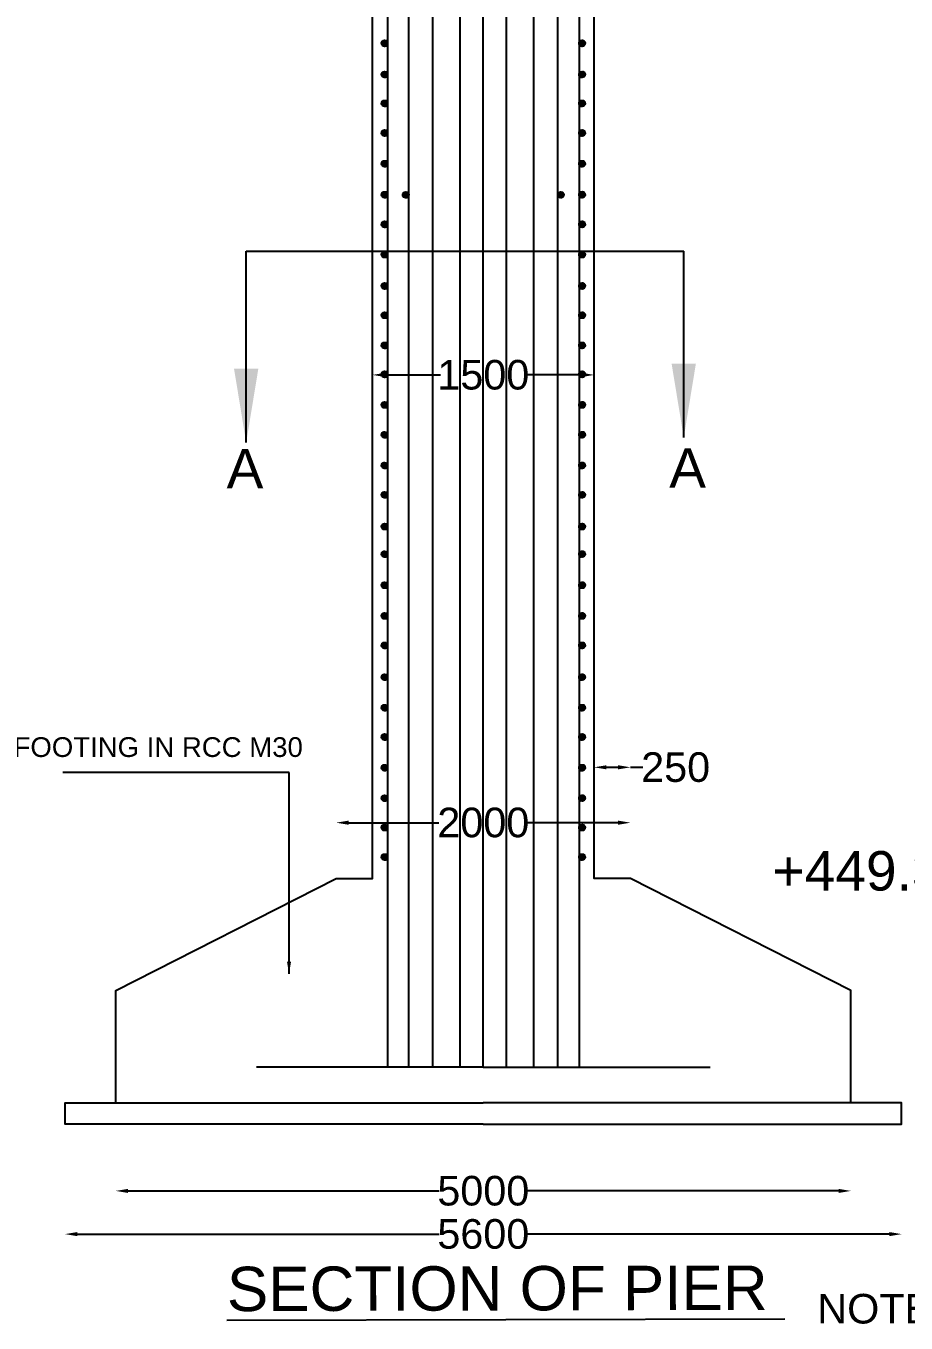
# Model space of a CAD drawing. Header units: inches. Extents: x 528254 to 544982, y -169119 to -158181.
# Drawn here: x 531796 to 533581, y -163646 to -161015 of the extents above; entities that cross this region are included whole.
import ezdxf

# ---------------------------------------------------------------- set-up
doc = ezdxf.new("R2010")
doc.units = ezdxf.units.IN
doc.header["$MEASUREMENT"] = 0
for name, color, linetype in [('DIMENSION', 7, 'Continuous'), ('DRAWING', 7, 'Continuous'), ('TEXT', 7, 'Continuous')]:
    doc.layers.add(name, color=color, linetype=linetype)
doc.styles.get("Standard").update_dxf_attribs({"font": 'arial.ttf', "height": 60})
doc.dimstyles.new('ST100', dxfattribs={"dimtxt": 100, "dimasz": 25, "dimexe": 0, "dimexo": 300, "dimgap": 0.09, "dimtad": 0, "dimtih": 1, "dimtoh": 1, "dimdec": 0, "dimzin": 0, "dimdsep": 46, "dimtxsty": 'Standard', "dimcen": 0, "dimse1": 1, "dimse2": 1, "dimadec": 0, "dimazin": 0, "dimtfac": 1, "dimtdec": 0, "dimtofl": 0, "dimtmove": 0, "dimatfit": 3, "dimfxl": 2000, "dimtolj": 1, "dimtzin": 0, "dimarcsym": 0})

# ---------------------------------------------------------------- blocks, each defined once
blk = doc.blocks.new('*D86')
at = {"layer": 'Defpoints', "color": 0, "ltscale": 0.4, "transparency": 16777216}
for p in [(532499.1, -161723.1), (532948.7, -161723.1), (532948.7, -161723.1)]:
    blk.add_point(p, dxfattribs=at)
at = {"layer": 'DIMENSION', "color": 0, "lineweight": -2, "ltscale": 0.4, "transparency": 16777216}
for p, q in [((532524.1, -161723.1), (532637.2, -161723.1)), ((532923.7, -161723.1), (532810.7, -161723.1))]:
    blk.add_line(p, q, dxfattribs=at)
at = {"layer": 'DIMENSION', "color": 0, "ltscale": 0.4, "transparency": 16777216}
for points in [[(532524.1, -161718.9), (532524.1, -161727.2), (532499.1, -161723.1)], [(532923.7, -161718.9), (532923.7, -161727.2), (532948.7, -161723.1)]]:
    blk.add_solid(points, dxfattribs=at)
at = {"layer": 'DIMENSION', "color": 0, "ltscale": 0.4, "transparency": 16777216, "insert": (532723.9, -161723.1), "char_height": 60, "attachment_point": 5}
blk.add_mtext('\\A1;1500', dxfattribs=at)
blk = doc.blocks.new('*D87')
at = {"layer": 'Defpoints', "color": 0, "ltscale": 0.4, "transparency": 16777216}
for p in [(533022.2, -162631.1), (532425.7, -162744.5), (533022.2, -162744.5)]:
    blk.add_point(p, dxfattribs=at)
at = {"layer": 'DIMENSION', "color": 0, "lineweight": -2, "ltscale": 0.4, "transparency": 16777216}
for p, q in [((532450.7, -162631.1), (532633.8, -162631.1)), ((532997.2, -162631.1), (532814, -162631.1))]:
    blk.add_line(p, q, dxfattribs=at)
at = {"layer": 'DIMENSION', "color": 0, "ltscale": 0.4, "transparency": 16777216}
for points in [[(532450.7, -162626.9), (532450.7, -162635.3), (532425.7, -162631.1)], [(532997.2, -162626.9), (532997.2, -162635.3), (533022.2, -162631.1)]]:
    blk.add_solid(points, dxfattribs=at)
at = {"layer": 'DIMENSION', "color": 0, "ltscale": 0.4, "transparency": 16777216, "insert": (532723.9, -162631.1), "char_height": 60, "attachment_point": 5}
blk.add_mtext('\\A1;2000', dxfattribs=at)
blk = doc.blocks.new('*D88')
at = {"layer": 'Defpoints', "color": 0, "ltscale": 0.4, "transparency": 16777216}
for p in [(533022.2, -162518.8), (532948.7, -162744.5), (533022.2, -162744.5)]:
    blk.add_point(p, dxfattribs=at)
at = {"layer": 'DIMENSION', "color": 0, "lineweight": -2, "ltscale": 0.4, "transparency": 16777216}
for p, q in [((532973.7, -162518.8), (532997.2, -162518.8)), ((533022.2, -162518.8), (533047.2, -162518.8))]:
    blk.add_line(p, q, dxfattribs=at)
at = {"layer": 'DIMENSION', "color": 0, "ltscale": 0.4, "transparency": 16777216}
for points in [[(532973.7, -162514.6), (532973.7, -162523), (532948.7, -162518.8)], [(532997.2, -162514.6), (532997.2, -162523), (533022.2, -162518.8)]]:
    blk.add_solid(points, dxfattribs=at)
at = {"layer": 'DIMENSION', "color": 0, "ltscale": 0.4, "transparency": 16777216, "insert": (533114, -162518.8), "char_height": 60, "attachment_point": 5}
blk.add_mtext('\\A1;250', dxfattribs=at)
blk = doc.blocks.new('*D89')
at = {"layer": 'Defpoints', "color": 0, "ltscale": 0.4, "transparency": 16777216}
for p in [(531978.5, -163199.5), (533469.4, -163199.5), (533469.4, -163377.8)]:
    blk.add_point(p, dxfattribs=at)
at = {"layer": 'DIMENSION', "color": 0, "lineweight": -2, "ltscale": 0.4, "transparency": 16777216}
for p, q in [((532003.5, -163377.8), (532634.3, -163377.8)), ((533444.4, -163377.8), (532813.5, -163377.8))]:
    blk.add_line(p, q, dxfattribs=at)
at = {"layer": 'DIMENSION', "color": 0, "ltscale": 0.4, "transparency": 16777216}
for points in [[(532003.5, -163373.7), (532003.5, -163382), (531978.5, -163377.8)], [(533444.4, -163373.7), (533444.4, -163382), (533469.4, -163377.8)]]:
    blk.add_solid(points, dxfattribs=at)
at = {"layer": 'DIMENSION', "color": 0, "ltscale": 0.4, "transparency": 16777216, "insert": (532723.9, -163377.8), "char_height": 60, "attachment_point": 5}
blk.add_mtext('\\A1;5000', dxfattribs=at)
blk = doc.blocks.new('*D90')
at = {"layer": 'Defpoints', "color": 0, "ltscale": 0.4, "transparency": 16777216}
for p in [(531875.6, -163242.6), (533572.3, -163242.6), (533572.3, -163465.4)]:
    blk.add_point(p, dxfattribs=at)
at = {"layer": 'DIMENSION', "color": 0, "lineweight": -2, "ltscale": 0.4, "transparency": 16777216}
for p, q in [((531900.6, -163465.4), (532634.3, -163465.4)), ((533547.3, -163465.4), (532813.5, -163465.4))]:
    blk.add_line(p, q, dxfattribs=at)
at = {"layer": 'DIMENSION', "color": 0, "ltscale": 0.4, "transparency": 16777216}
for points in [[(531900.6, -163461.2), (531900.6, -163469.6), (531875.6, -163465.4)], [(533547.3, -163461.2), (533547.3, -163469.6), (533572.3, -163465.4)]]:
    blk.add_solid(points, dxfattribs=at)
at = {"layer": 'DIMENSION', "color": 0, "ltscale": 0.4, "transparency": 16777216, "insert": (532723.9, -163465.4), "char_height": 60, "attachment_point": 5}
blk.add_mtext('\\A1;5600', dxfattribs=at)

msp = doc.modelspace()

# ---------------------------------------------------------------- hatches: boundary and pattern name
at = {"layer": 'DRAWING', "ltscale": 0.4}
h = msp.add_hatch(dxfattribs=at)
h.set_pattern_fill('ANSI31', color=256, scale=0.790864, style=0)
h.set_pattern_definition([(45, (111371.23394, -32376.40303), (-0.069903148846, 0.069903148846), [])])
h.paths.add_polyline_path([(532529.7, -161051.8), (532529.7, -161049.4, 0.90895), (532517.5, -161050.6, 0.90895)])
h = msp.add_hatch(dxfattribs=at)
h.set_pattern_fill('ANSI31', color=256, scale=0.790864, style=0)
h.set_pattern_definition([(135, (954076.61559, -32376.40303), (0.069903148846, 0.069903148846), [])])
h.paths.add_polyline_path([(532918.2, -161051.8), (532918.2, -161049.4, -0.90895), (532930.4, -161050.6, -0.90895)])
h = msp.add_hatch(dxfattribs=at)
h.set_pattern_fill('ANSI31', color=256, scale=0.790864, style=0)
h.set_pattern_definition([(45, (111371.23394, -32439.64318), (-0.069903148846, 0.069903148846), [])])
h.paths.add_polyline_path([(532529.7, -161115), (532529.7, -161112.7, 0.90895), (532517.5, -161113.9, 0.90895)])
h = msp.add_hatch(dxfattribs=at)
h.set_pattern_fill('ANSI31', color=256, scale=0.790864, style=0)
h.set_pattern_definition([(135, (954076.61559, -32439.64318), (0.069903148846, 0.069903148846), [])])
h.paths.add_polyline_path([(532918.2, -161115), (532918.2, -161112.7, -0.90895), (532930.4, -161113.9, -0.90895)])
h = msp.add_hatch(dxfattribs=at)
h.set_pattern_fill('ANSI31', color=256, scale=0.790864, style=0)
h.set_pattern_definition([(45, (111371.23394, -32498.26652), (-0.069903148846, 0.069903148846), [])])
h.paths.add_polyline_path([(532529.7, -161173.6), (532529.7, -161171.3, 0.90895), (532517.5, -161172.5, 0.90895)])
h = msp.add_hatch(dxfattribs=at)
h.set_pattern_fill('ANSI31', color=256, scale=0.790864, style=0)
h.set_pattern_definition([(135, (954076.61559, -32498.26652), (0.069903148846, 0.069903148846), [])])
h.paths.add_polyline_path([(532918.2, -161173.6), (532918.2, -161171.3, -0.90895), (532930.4, -161172.5, -0.90895)])
h = msp.add_hatch(dxfattribs=at)
h.set_pattern_fill('ANSI31', color=256, scale=0.790864, style=0)
h.set_pattern_definition([(45, (111371.23394, -32558.24269), (-0.069903148846, 0.069903148846), [])])
h.paths.add_polyline_path([(532529.7, -161233.6), (532529.7, -161231.3, 0.90895), (532517.5, -161232.5, 0.90895)])
h = msp.add_hatch(dxfattribs=at)
h.set_pattern_fill('ANSI31', color=256, scale=0.790864, style=0)
h.set_pattern_definition([(135, (954076.61559, -32558.24269), (0.069903148846, 0.069903148846), [])])
h.paths.add_polyline_path([(532918.2, -161233.6), (532918.2, -161231.3, -0.90895), (532930.4, -161232.5, -0.90895)])
h = msp.add_hatch(dxfattribs=at)
h.set_pattern_fill('ANSI31', color=256, scale=0.790864, style=0)
h.set_pattern_definition([(45, (111371.23394, -32620.5473), (-0.069903148846, 0.069903148846), [])])
h.paths.add_polyline_path([(532529.7, -161295.9), (532529.7, -161293.6, 0.90895), (532517.5, -161294.8, 0.90895)])
h = msp.add_hatch(dxfattribs=at)
h.set_pattern_fill('ANSI31', color=256, scale=0.790864, style=0)
h.set_pattern_definition([(135, (954076.61559, -32620.5473), (0.069903148846, 0.069903148846), [])])
h.paths.add_polyline_path([(532918.2, -161295.9), (532918.2, -161293.6, -0.90895), (532930.4, -161294.8, -0.90895)])
h = msp.add_hatch(dxfattribs=at)
h.set_pattern_fill('ANSI31', color=256, scale=0.790864, style=0)
h.set_pattern_definition([(45, (111371.23394, -32683.37963), (-0.069903148846, 0.069903148846), [])])
h.paths.add_polyline_path([(532529.7, -161358.8), (532529.7, -161356.4, 0.90895), (532517.5, -161357.6, 0.90895)])
h = msp.add_hatch(dxfattribs=at)
h.set_pattern_fill('ANSI31', color=256, scale=0.790864, style=0)
h.set_pattern_definition([(45, (111414.32067, -32683.70492), (-0.069903148846, 0.069903148846), [])])
h.paths.add_polyline_path([(532572.8, -161359.1), (532572.8, -161356.7, 0.90895), (532560.6, -161357.9, 0.90895)])
h = msp.add_hatch(dxfattribs=at)
h.set_pattern_fill('ANSI31', color=256, scale=0.790864, style=0)
h.set_pattern_definition([(135, (954033.52886, -32683.70492), (0.069903148846, 0.069903148846), [])])
h.paths.add_polyline_path([(532875.1, -161359.1), (532875.1, -161356.7, -0.90895), (532887.3, -161357.9, -0.90895)])
h = msp.add_hatch(dxfattribs=at)
h.set_pattern_fill('ANSI31', color=256, scale=0.790864, style=0)
h.set_pattern_definition([(135, (954076.61559, -32683.37963), (0.069903148846, 0.069903148846), [])])
h.paths.add_polyline_path([(532918.2, -161358.8), (532918.2, -161356.4, -0.90895), (532930.4, -161357.6, -0.90895)])
h = msp.add_hatch(dxfattribs=at)
h.set_pattern_fill('ANSI31', color=256, scale=0.790864, style=0)
h.set_pattern_definition([(45, (111371.23394, -32743.48408), (-0.069903148846, 0.069903148846), [])])
h.paths.add_polyline_path([(532529.7, -161418.9), (532529.7, -161416.5, 0.90895), (532517.5, -161417.7, 0.90895)])
h = msp.add_hatch(dxfattribs=at)
h.set_pattern_fill('ANSI31', color=256, scale=0.790864, style=0)
h.set_pattern_definition([(135, (954076.61559, -32743.48408), (0.069903148846, 0.069903148846), [])])
h.paths.add_polyline_path([(532918.2, -161418.9), (532918.2, -161416.5, -0.90895), (532930.4, -161417.7, -0.90895)])
h = msp.add_hatch(dxfattribs=at)
h.set_pattern_fill('ANSI31', color=256, scale=0.790864, style=0)
h.set_pattern_definition([(45, (111371.23394, -32804.8223), (-0.069903148846, 0.069903148846), [])])
h.paths.add_polyline_path([(532529.7, -161480.2), (532529.7, -161477.9, 0.90895), (532517.5, -161479, 0.90895)])
h = msp.add_hatch(dxfattribs=at)
h.set_pattern_fill('ANSI31', color=256, scale=0.790864, style=0)
h.set_pattern_definition([(135, (954076.61559, -32804.8223), (0.069903148846, 0.069903148846), [])])
h.paths.add_polyline_path([(532918.2, -161480.2), (532918.2, -161477.9, -0.90895), (532930.4, -161479, -0.90895)])
h = msp.add_hatch(dxfattribs=at)
h.set_pattern_fill('ANSI31', color=256, scale=0.790864, style=0)
h.set_pattern_definition([(45, (111371.23394, -32868.50005), (-0.069903148846, 0.069903148846), [])])
h.paths.add_polyline_path([(532529.7, -161543.9), (532529.7, -161541.5, 0.90895), (532517.5, -161542.7, 0.90895)])
h = msp.add_hatch(dxfattribs=at)
h.set_pattern_fill('ANSI31', color=256, scale=0.790864, style=0)
h.set_pattern_definition([(135, (954076.61559, -32868.50005), (0.069903148846, 0.069903148846), [])])
h.paths.add_polyline_path([(532918.2, -161543.9), (532918.2, -161541.5, -0.90895), (532930.4, -161542.7, -0.90895)])
h = msp.add_hatch(dxfattribs=at)
h.set_pattern_fill('ANSI31', color=256, scale=0.790864, style=0)
h.set_pattern_definition([(45, (111371.23394, -32927.8952), (-0.069903148846, 0.069903148846), [])])
h.paths.add_polyline_path([(532529.7, -161603.3), (532529.7, -161600.9, 0.90895), (532517.5, -161602.1, 0.90895)])
h = msp.add_hatch(dxfattribs=at)
h.set_pattern_fill('ANSI31', color=256, scale=0.790864, style=0)
h.set_pattern_definition([(135, (954076.61559, -32927.8952), (0.069903148846, 0.069903148846), [])])
h.paths.add_polyline_path([(532918.2, -161603.3), (532918.2, -161600.9, -0.90895), (532930.4, -161602.1, -0.90895)])
h = msp.add_hatch(dxfattribs=at)
h.set_pattern_fill('ANSI31', color=256, scale=0.790864, style=0)
h.set_pattern_definition([(45, (111371.23394, -32988.97389), (-0.069903148846, 0.069903148846), [])])
h.paths.add_polyline_path([(532529.7, -161664.3), (532529.7, -161662, 0.90895), (532517.5, -161663.2, 0.90895)])
h = msp.add_hatch(dxfattribs=at)
h.set_pattern_fill('ANSI31', color=256, scale=0.790864, style=0)
h.set_pattern_definition([(135, (954076.61559, -32988.97389), (0.069903148846, 0.069903148846), [])])
h.paths.add_polyline_path([(532918.2, -161664.3), (532918.2, -161662, -0.90895), (532930.4, -161663.2, -0.90895)])
h = msp.add_hatch(dxfattribs=at)
h.set_pattern_fill('ANSI31', color=256, scale=0.790864, style=0)
h.set_pattern_definition([(45, (111371.23394, -33047.59641), (-0.069903148846, 0.069903148846), [])])
h.paths.add_polyline_path([(532529.7, -161723), (532529.7, -161720.6, 0.90895), (532517.5, -161721.8, 0.90895)])
h = msp.add_hatch(dxfattribs=at)
h.set_pattern_fill('ANSI31', color=256, scale=0.790864, style=0)
h.set_pattern_definition([(135, (954076.61559, -33047.59641), (0.069903148846, 0.069903148846), [])])
h.paths.add_polyline_path([(532918.2, -161723), (532918.2, -161720.6, -0.90895), (532930.4, -161721.8, -0.90895)])
h = msp.add_hatch(dxfattribs=at)
h.set_pattern_fill('ANSI31', color=256, scale=0.790864, style=0)
h.set_pattern_definition([(45, (111371.23394, -33109.54353), (-0.069903148846, 0.069903148846), [])])
h.paths.add_polyline_path([(532529.7, -161784.9), (532529.7, -161782.6, 0.90895), (532517.5, -161783.8, 0.90895)])
h = msp.add_hatch(dxfattribs=at)
h.set_pattern_fill('ANSI31', color=256, scale=0.790864, style=0)
h.set_pattern_definition([(135, (954076.61559, -33109.54353), (0.069903148846, 0.069903148846), [])])
h.paths.add_polyline_path([(532918.2, -161784.9), (532918.2, -161782.6, -0.90895), (532930.4, -161783.8, -0.90895)])
h = msp.add_hatch(dxfattribs=at)
h.set_pattern_fill('ANSI31', color=256, scale=0.790864, style=0)
h.set_pattern_definition([(45, (111371.23394, -33170.29721), (-0.069903148846, 0.069903148846), [])])
h.paths.add_polyline_path([(532529.7, -161845.7), (532529.7, -161843.3, 0.90895), (532517.5, -161844.5, 0.90895)])
h = msp.add_hatch(dxfattribs=at)
h.set_pattern_fill('ANSI31', color=256, scale=0.790864, style=0)
h.set_pattern_definition([(135, (954076.61559, -33170.29721), (0.069903148846, 0.069903148846), [])])
h.paths.add_polyline_path([(532918.2, -161845.7), (532918.2, -161843.3, -0.90895), (532930.4, -161844.5, -0.90895)])
h = msp.add_hatch(dxfattribs=at)
h.set_pattern_fill('ANSI31', color=256, scale=0.790864, style=0)
h.set_pattern_definition([(45, (111371.23394, -33232.48897), (-0.069903148846, 0.069903148846), [])])
h.paths.add_polyline_path([(532529.7, -161907.9), (532529.7, -161905.5, 0.90895), (532517.5, -161906.7, 0.90895)])
h = msp.add_hatch(dxfattribs=at)
h.set_pattern_fill('ANSI31', color=256, scale=0.790864, style=0)
h.set_pattern_definition([(135, (954076.61559, -33232.48897), (0.069903148846, 0.069903148846), [])])
h.paths.add_polyline_path([(532918.2, -161907.9), (532918.2, -161905.5, -0.90895), (532930.4, -161906.7, -0.90895)])
h = msp.add_hatch(dxfattribs=at)
h.set_pattern_fill('ANSI31', color=256, scale=0.790864, style=0)
h.set_pattern_definition([(45, (111371.23394, -33292.1293), (-0.069903148846, 0.069903148846), [])])
h.paths.add_polyline_path([(532529.7, -161967.5), (532529.7, -161965.2, 0.90895), (532517.5, -161966.3, 0.90895)])
h = msp.add_hatch(dxfattribs=at)
h.set_pattern_fill('ANSI31', color=256, scale=0.790864, style=0)
h.set_pattern_definition([(135, (954076.61559, -33292.1293), (0.069903148846, 0.069903148846), [])])
h.paths.add_polyline_path([(532918.2, -161967.5), (532918.2, -161965.2, -0.90895), (532930.4, -161966.3, -0.90895)])
h = msp.add_hatch(dxfattribs=at)
h.set_pattern_fill('ANSI31', color=256, scale=0.790864, style=0)
h.set_pattern_definition([(45, (111371.23394, -33356.45682), (-0.069903148846, 0.069903148846), [])])
h.paths.add_polyline_path([(532529.7, -162031.8), (532529.7, -162029.5, 0.90895), (532517.5, -162030.7, 0.90895)])
h = msp.add_hatch(dxfattribs=at)
h.set_pattern_fill('ANSI31', color=256, scale=0.790864, style=0)
h.set_pattern_definition([(135, (954076.61559, -33356.45682), (0.069903148846, 0.069903148846), [])])
h.paths.add_polyline_path([(532918.2, -162031.8), (532918.2, -162029.5, -0.90895), (532930.4, -162030.7, -0.90895)])
h = msp.add_hatch(dxfattribs=at)
h.set_pattern_fill('ANSI31', color=256, scale=0.790864, style=0)
h.set_pattern_definition([(45, (111371.23394, -33412.25079), (-0.069903148846, 0.069903148846), [])])
h.paths.add_polyline_path([(532529.7, -162087.6), (532529.7, -162085.3, 0.90895), (532517.5, -162086.5, 0.90895)])
h = msp.add_hatch(dxfattribs=at)
h.set_pattern_fill('ANSI31', color=256, scale=0.790864, style=0)
h.set_pattern_definition([(135, (954076.61559, -33412.25079), (0.069903148846, 0.069903148846), [])])
h.paths.add_polyline_path([(532918.2, -162087.6), (532918.2, -162085.3, -0.90895), (532930.4, -162086.5, -0.90895)])
h = msp.add_hatch(dxfattribs=at)
h.set_pattern_fill('ANSI31', color=256, scale=0.790864, style=0)
h.set_pattern_definition([(45, (111371.23394, -33475.27878), (-0.069903148846, 0.069903148846), [])])
h.paths.add_polyline_path([(532529.7, -162150.7), (532529.7, -162148.3, 0.90895), (532517.5, -162149.5, 0.90895)])
h = msp.add_hatch(dxfattribs=at)
h.set_pattern_fill('ANSI31', color=256, scale=0.790864, style=0)
h.set_pattern_definition([(135, (954076.61559, -33475.27878), (0.069903148846, 0.069903148846), [])])
h.paths.add_polyline_path([(532918.2, -162150.7), (532918.2, -162148.3, -0.90895), (532930.4, -162149.5, -0.90895)])
h = msp.add_hatch(dxfattribs=at)
h.set_pattern_fill('ANSI31', color=256, scale=0.790864, style=0)
h.set_pattern_definition([(45, (111371.23394, -33537.51303), (-0.069903148846, 0.069903148846), [])])
h.paths.add_polyline_path([(532529.7, -162212.9), (532529.7, -162210.6, 0.90895), (532517.5, -162211.7, 0.90895)])
h = msp.add_hatch(dxfattribs=at)
h.set_pattern_fill('ANSI31', color=256, scale=0.790864, style=0)
h.set_pattern_definition([(135, (954076.61559, -33537.51303), (0.069903148846, 0.069903148846), [])])
h.paths.add_polyline_path([(532918.2, -162212.9), (532918.2, -162210.6, -0.90895), (532930.4, -162211.7, -0.90895)])
h = msp.add_hatch(dxfattribs=at)
h.set_pattern_fill('ANSI31', color=256, scale=0.790864, style=0)
h.set_pattern_definition([(45, (111371.0928, -33597.48596), (-0.069903148846, 0.069903148846), [])])
h.paths.add_polyline_path([(532529.6, -162272.9), (532529.6, -162270.5, 0.90895), (532517.3, -162271.7, 0.90895)])
h = msp.add_hatch(dxfattribs=at)
h.set_pattern_fill('ANSI31', color=256, scale=0.790864, style=0)
h.set_pattern_definition([(135, (954076.75674, -33597.48596), (0.069903148846, 0.069903148846), [])])
h.paths.add_polyline_path([(532918.3, -162272.9), (532918.3, -162270.5, -0.90895), (532930.5, -162271.7, -0.90895)])
h = msp.add_hatch(dxfattribs=at)
h.set_pattern_fill('ANSI31', color=256, scale=0.790864, style=0)
h.set_pattern_definition([(45, (111371.23394, -33661.81374), (-0.069903148846, 0.069903148846), [])])
h.paths.add_polyline_path([(532529.7, -162337.2), (532529.7, -162334.9, 0.90895), (532517.5, -162336, 0.90895)])
h = msp.add_hatch(dxfattribs=at)
h.set_pattern_fill('ANSI31', color=256, scale=0.790864, style=0)
h.set_pattern_definition([(135, (954076.61559, -33661.81374), (0.069903148846, 0.069903148846), [])])
h.paths.add_polyline_path([(532918.2, -162337.2), (532918.2, -162334.9, -0.90895), (532930.4, -162336, -0.90895)])
h = msp.add_hatch(dxfattribs=at)
h.set_pattern_fill('ANSI31', color=256, scale=0.790864, style=0)
h.set_pattern_definition([(45, (111371.0928, -33723.77223), (-0.069903148846, 0.069903148846), [])])
h.paths.add_polyline_path([(532529.6, -162399.1), (532529.6, -162396.8, 0.90895), (532517.3, -162398, 0.90895)])
h = msp.add_hatch(dxfattribs=at)
h.set_pattern_fill('ANSI31', color=256, scale=0.790864, style=0)
h.set_pattern_definition([(135, (954076.75674, -33723.77223), (0.069903148846, 0.069903148846), [])])
h.paths.add_polyline_path([(532918.3, -162399.1), (532918.3, -162396.8, -0.90895), (532930.5, -162398, -0.90895)])
h = msp.add_hatch(dxfattribs=at)
h.set_pattern_fill('ANSI31', color=256, scale=0.790864, style=0)
h.set_pattern_definition([(45, (111371.0928, -33783.22664), (-0.069903148846, 0.069903148846), [])])
h.paths.add_polyline_path([(532529.6, -162458.6), (532529.6, -162456.3, 0.90895), (532517.3, -162457.4, 0.90895)])
h = msp.add_hatch(dxfattribs=at)
h.set_pattern_fill('ANSI31', color=256, scale=0.790864, style=0)
h.set_pattern_definition([(135, (954076.75674, -33783.22664), (0.069903148846, 0.069903148846), [])])
h.paths.add_polyline_path([(532918.3, -162458.6), (532918.3, -162456.3, -0.90895), (532930.5, -162457.4, -0.90895)])
h = msp.add_hatch(dxfattribs=at)
h.set_pattern_fill('ANSI31', color=256, scale=0.790864, style=0)
h.set_pattern_definition([(45, (111371.0928, -33845.50906), (-0.069903148846, 0.069903148846), [])])
h.paths.add_polyline_path([(532529.6, -162520.9), (532529.6, -162518.5, 0.90895), (532517.3, -162519.7, 0.90895)])
h = msp.add_hatch(dxfattribs=at)
h.set_pattern_fill('ANSI31', color=256, scale=0.790864, style=0)
h.set_pattern_definition([(135, (954076.75674, -33845.50906), (0.069903148846, 0.069903148846), [])])
h.paths.add_polyline_path([(532918.3, -162520.9), (532918.3, -162518.5, -0.90895), (532930.5, -162519.7, -0.90895)])
h = msp.add_hatch(dxfattribs=at)
h.set_pattern_fill('ANSI31', color=256, scale=0.790864, style=0)
h.set_pattern_definition([(45, (111371.0928, -33907.23752), (-0.069903148846, 0.069903148846), [])])
h.paths.add_polyline_path([(532529.6, -162582.6), (532529.6, -162580.3, 0.90895), (532517.3, -162581.4, 0.90895)])
h = msp.add_hatch(dxfattribs=at)
h.set_pattern_fill('ANSI31', color=256, scale=0.790864, style=0)
h.set_pattern_definition([(135, (954076.75674, -33907.23752), (0.069903148846, 0.069903148846), [])])
h.paths.add_polyline_path([(532918.3, -162582.6), (532918.3, -162580.3, -0.90895), (532930.5, -162581.4, -0.90895)])
h = msp.add_hatch(dxfattribs=at)
h.set_pattern_fill('ANSI31', color=256, scale=0.790864, style=0)
h.set_pattern_definition([(45, (111371.0928, -33966.86432), (-0.069903148846, 0.069903148846), [])])
h.paths.add_polyline_path([(532529.6, -162642.2), (532529.6, -162639.9, 0.90895), (532517.3, -162641.1, 0.90895)])
h = msp.add_hatch(dxfattribs=at)
h.set_pattern_fill('ANSI31', color=256, scale=0.790864, style=0)
h.set_pattern_definition([(135, (954076.75674, -33966.86432), (0.069903148846, 0.069903148846), [])])
h.paths.add_polyline_path([(532918.3, -162642.2), (532918.3, -162639.9, -0.90895), (532930.5, -162641.1, -0.90895)])
h = msp.add_hatch(dxfattribs=at)
h.set_pattern_fill('ANSI31', color=256, scale=0.790864, style=0)
h.set_pattern_definition([(45, (111371.23394, -34026.62616), (-0.069903148846, 0.069903148846), [])])
h.paths.add_polyline_path([(532529.7, -162702), (532529.7, -162699.7, 0.90895), (532517.5, -162700.8, 0.90895)])
h = msp.add_hatch(dxfattribs=at)
h.set_pattern_fill('ANSI31', color=256, scale=0.790864, style=0)
h.set_pattern_definition([(135, (954076.61559, -34026.62616), (0.069903148846, 0.069903148846), [])])
h.paths.add_polyline_path([(532918.2, -162702), (532918.2, -162699.7, -0.90895), (532930.4, -162700.8, -0.90895)])

# ---------------------------------------------------------------- linework, layer by layer
for points in [[(531978.5, -163199.5), (531978.5, -162971.6), (532425.7, -162744.5), (532499.1, -162744.5), (532499.1, -159374.7), (532723.9, -159374.7)], [(532723.9, -163126.6), (532723.9, -159374.7)], [(533469.4, -163199.5), (533469.4, -162971.6), (533022.2, -162744.5), (532948.7, -162744.5), (532948.7, -159374.7), (532723.9, -159374.7)], [(532723.9, -159403.4), (532529.7, -159403.4), (532529.7, -163126.6)], [(532572.9, -163126.6), (532572.9, -159403.4)], [(532621.3, -163126.6), (532621.3, -159403.4)], [(532677.1, -163126.6), (532677.1, -159403.4)], [(532723.9, -159403.4), (532918.2, -159403.4), (532918.2, -163126.6)], [(532770.8, -163126.6), (532770.8, -159403.4)], [(532826.6, -163126.6), (532826.6, -159403.4)], [(532875, -163126.6), (532875, -159403.4)], [(532723.9, -163126.6), (532264.1, -163126.6)], [(532723.9, -163126.6), (533183.7, -163126.6)], [(532723.9, -163242.6), (531875.6, -163242.6), (531875.6, -163199.5), (532723.9, -163199.5)], [(532723.9, -163242.6), (533572.3, -163242.6), (533572.3, -163199.5), (532723.9, -163199.5)]]:
    msp.add_lwpolyline(points, dxfattribs=at)
for centre in [(532523.6, -161050.6), (532924.2, -161050.6), (532523.6, -161113.9), (532924.2, -161113.9), (532523.6, -161172.5), (532924.2, -161172.5), (532523.6, -161232.5), (532924.2, -161232.5), (532523.6, -161294.8), (532924.2, -161294.8), (532523.6, -161357.6), (532566.7, -161357.9), (532881.1, -161357.9), (532924.2, -161357.6), (532523.6, -161417.7), (532924.2, -161417.7), (532523.6, -161479), (532924.2, -161479), (532523.6, -161542.7), (532924.2, -161542.7), (532523.6, -161602.1), (532924.2, -161602.1), (532523.6, -161663.2), (532924.2, -161663.2), (532523.6, -161721.8), (532924.2, -161721.8), (532523.6, -161783.8), (532924.2, -161783.8), (532523.6, -161844.5), (532924.2, -161844.5), (532523.6, -161906.7), (532924.2, -161906.7), (532523.6, -161966.3), (532924.2, -161966.3), (532523.6, -162030.7), (532924.2, -162030.7), (532523.6, -162086.5), (532924.2, -162086.5), (532523.6, -162149.5), (532924.2, -162149.5), (532523.6, -162211.7), (532924.2, -162211.7), (532523.5, -162271.7), (532924.3, -162271.7), (532523.6, -162336), (532924.2, -162336), (532523.5, -162398), (532924.3, -162398), (532523.5, -162457.4), (532924.3, -162457.4), (532523.5, -162519.7), (532924.3, -162519.7), (532523.5, -162581.4), (532924.3, -162581.4), (532523.5, -162641.1), (532924.3, -162641.1), (532523.6, -162700.8), (532924.2, -162700.8)]:
    msp.add_circle(centre, 6.16, dxfattribs=at)

# ---------------------------------------------------------------- texts
at = {"layer": 'TEXT'}
for s, height, p in [('A', 80, (532203.3, -161953)), ('A', 80, (533101, -161951.8)), ('PIER FOOTING IN RCC M30', 40, (531625.3, -162497.8)), (' +449.310', 80, (533279.3, -162768.7)), ('NOTE:RCC DETAILS OF FOOTING', 60, (533401.3, -163646.7))]:
    msp.add_text(s, height=height, dxfattribs=at).set_placement(p)
msp.add_text('%%USECTION OF PIER ', height=90, rotation=0.1412, dxfattribs=at).set_placement((532204, -163621.7))

# ---------------------------------------------------------------- dimensions: what is measured, and where the dimension line sits
at = {"layer": 'DIMENSION', "ltscale": 0.4}
for base, p1, p2, text, picture, middle in [((532948.7, -161723.1), (532499.1, -161723.1), (532948.7, -161723.1), '1500', '*D86', (532723.9, -161723.1)), ((533022.2, -162518.8), (532948.7, -162744.5), (533022.2, -162744.5), '250', '*D88', (533114, -162518.8)), ((533022.2, -162631.1), (532425.7, -162744.5), (533022.2, -162744.5), '2000', '*D87', (532723.9, -162631.1)), ((533469.4, -163377.8), (531978.5, -163199.5), (533469.4, -163199.5), '5000', '*D89', (532723.9, -163377.8)), ((533572.3, -163465.4), (531875.6, -163242.6), (533572.3, -163242.6), '5600', '*D90', (532723.9, -163465.4))]:
    dim = msp.add_linear_dim(base=base, p1=p1, p2=p2, text=text, dimstyle='ST100', dxfattribs=at)
    dim.commit()
    dim.dimension.update_dxf_attribs({"geometry": picture, "text_midpoint": middle})

# ---------------------------------------------------------------- leaders
at = {"layer": 'DRAWING', "ltscale": 0.4}
for points in [[(532243, -161860.4), (532243, -161472.3), (533130.4, -161472.3)], [(533130.4, -161850.1), (533130.4, -161472.3)]]:
    msp.add_leader(points, dimstyle='ST100', override={"dimasz": 150, "dimgap": 0.09, "dimtad": 0}, dxfattribs=at)
at = {"layer": 'TEXT', "ltscale": 0.4}
msp.add_leader([(532329.9, -162937.9), (532329.9, -162529.5), (531870.9, -162529.5)], dimstyle='ST100', override={"dimgap": 0.09, "dimtad": 0}, dxfattribs=at)

doc.saveas('drawing.dxf')
